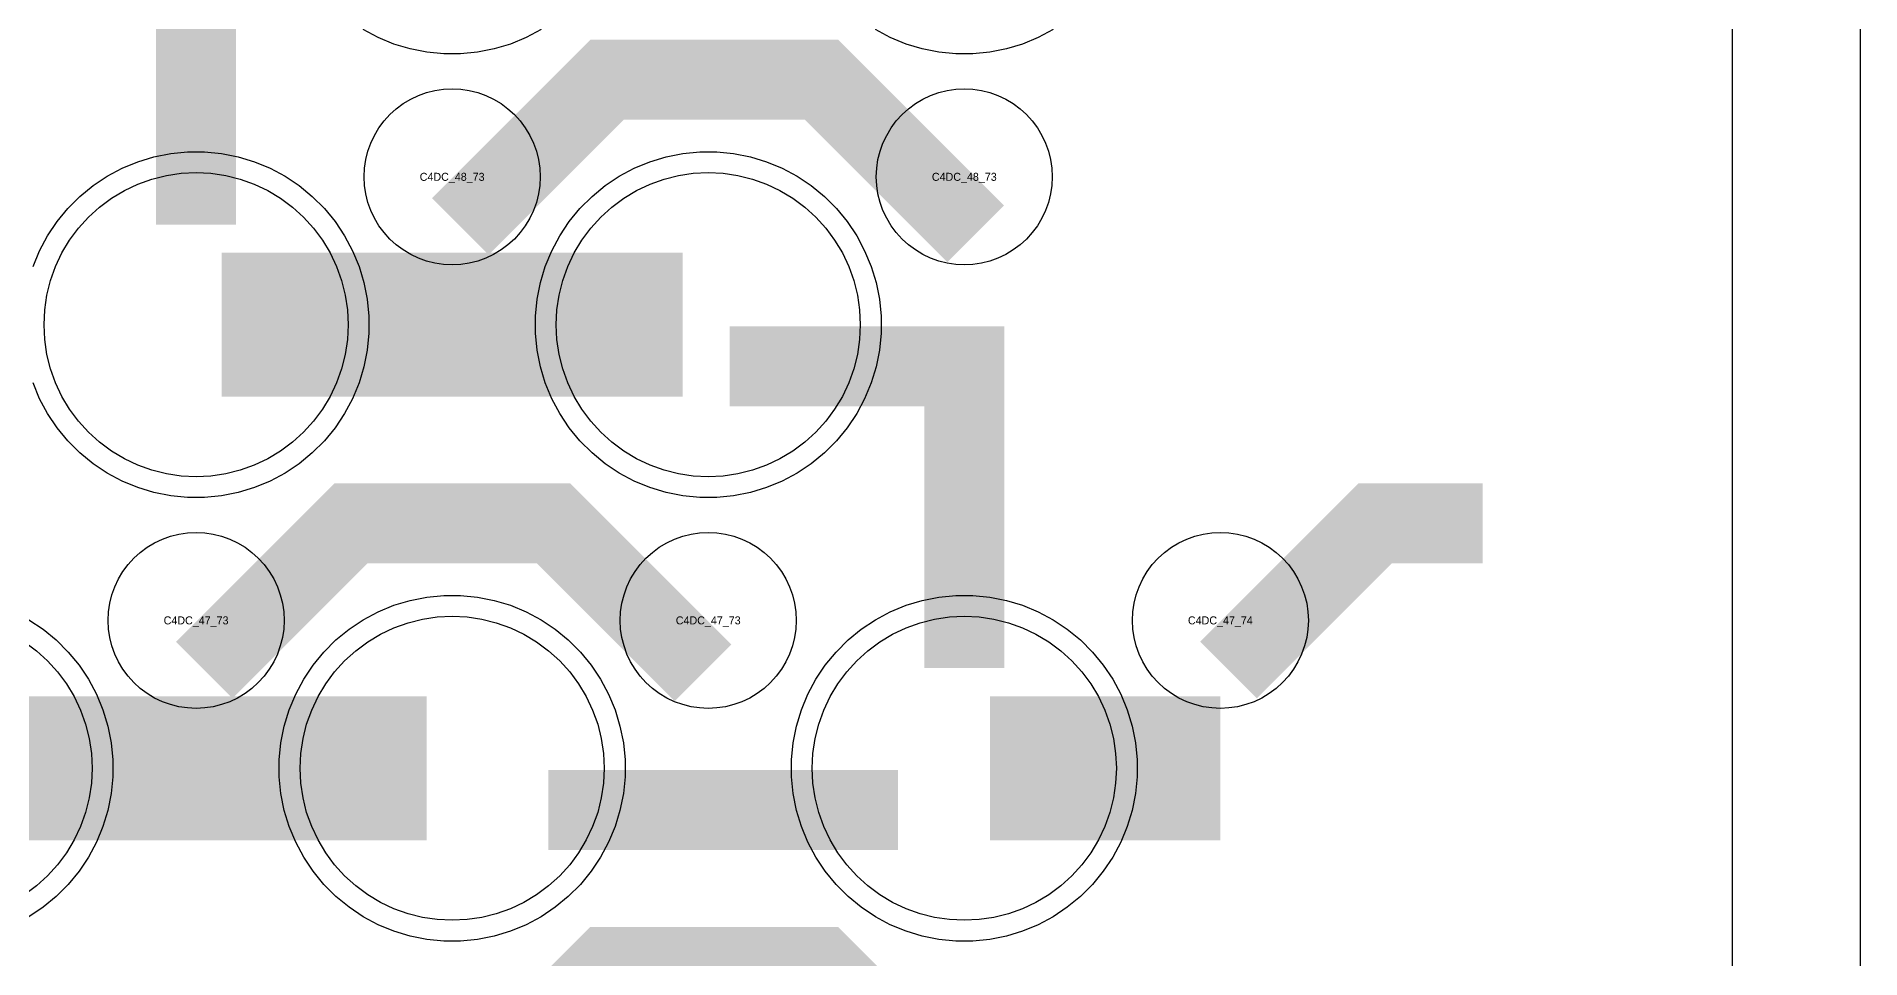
# Model space of a CAD drawing. Extents: x -11880 to 11880, y -14992 to 14992.
# Drawn here: x 11310 to 11880, y -8386 to -8098 of the extents above; entities that cross this region are included whole.
import ezdxf
from ezdxf.enums import TextEntityAlignment as Align

# ---------------------------------------------------------------- set-up
doc = ezdxf.new("R2010")
doc.units = 0
doc.header["$MEASUREMENT"] = 0
for name, color, linetype in [('GDS_775_DT_237', 138, 'CONTINUOUS'), ('OUTLINE', 30, 'CONTINUOUS'), ('RDL1_FS', 34, 'CONTINUOUS'), ('RDL_BS', 160, 'CONTINUOUS')]:
    doc.layers.add(name, color=color, linetype=linetype)

msp = doc.modelspace()

# ---------------------------------------------------------------- linework, layer by layer
at = {"layer": 'OUTLINE'}
for points in [[(-11880, -14992.5), (11880, -14992.5), (11880, 14992.5), (-11880, 14992.5)], [(-11840, -14952.5), (11840, -14952.5), (11840, 14952.5), (-11840, 14952.5)]]:
    msp.add_lwpolyline(points, close=True, dxfattribs=at)
at = {"layer": 'RDL1_FS', "color": 241, "true_color": 0xf7abae}
for points in [[(11360, -8235.999), (11355.343, -8235.77), (11350.732, -8235.086), (11346.209, -8233.954), (11341.819, -8232.382), (11337.605, -8230.39), (11333.605, -8227.992), (11329.86, -8225.214), (11326.406, -8222.084), (11323.276, -8218.63), (11320.498, -8214.885), (11318.1, -8210.885), (11316.108, -8206.671), (11314.536, -8202.281), (11313.404, -8197.758), (11312.72, -8193.147), (11312.491, -8188.49), (11312.72, -8183.833), (11313.404, -8179.222), (11314.536, -8174.699), (11316.108, -8170.309), (11318.1, -8166.095), (11320.498, -8162.095), (11323.276, -8158.35), (11326.406, -8154.896), (11329.86, -8151.766), (11333.605, -8148.988), (11337.605, -8146.59), (11341.819, -8144.598), (11346.209, -8143.026), (11350.732, -8141.894), (11355.343, -8141.21), (11360, -8140.981), (11364.657, -8141.21), (11369.268, -8141.894), (11373.791, -8143.026), (11378.181, -8144.598), (11382.395, -8146.59), (11386.395, -8148.988), (11390.14, -8151.766), (11393.594, -8154.896), (11396.724, -8158.35), (11399.502, -8162.095), (11401.9, -8166.095), (11403.892, -8170.309), (11405.464, -8174.699), (11406.596, -8179.222), (11407.28, -8183.833), (11407.509, -8188.49), (11407.28, -8193.147), (11406.596, -8197.758), (11405.464, -8202.281), (11403.892, -8206.671), (11401.9, -8210.885), (11399.502, -8214.885), (11396.724, -8218.63), (11393.594, -8222.084), (11390.14, -8225.214), (11386.395, -8227.992), (11382.395, -8230.39), (11378.181, -8232.382), (11373.791, -8233.954), (11369.268, -8235.086), (11364.657, -8235.77)], [(11520, -8235.999), (11515.343, -8235.77), (11510.732, -8235.086), (11506.209, -8233.954), (11501.819, -8232.382), (11497.605, -8230.39), (11493.605, -8227.992), (11489.86, -8225.214), (11486.406, -8222.084), (11483.276, -8218.63), (11480.498, -8214.885), (11478.1, -8210.885), (11476.108, -8206.671), (11474.536, -8202.281), (11473.404, -8197.758), (11472.72, -8193.147), (11472.491, -8188.49), (11472.72, -8183.833), (11473.404, -8179.222), (11474.536, -8174.699), (11476.108, -8170.309), (11478.1, -8166.095), (11480.498, -8162.095), (11483.276, -8158.35), (11486.406, -8154.896), (11489.86, -8151.766), (11493.605, -8148.988), (11497.605, -8146.59), (11501.819, -8144.598), (11506.209, -8143.026), (11510.732, -8141.894), (11515.343, -8141.21), (11520, -8140.981), (11524.657, -8141.21), (11529.268, -8141.894), (11533.791, -8143.026), (11538.181, -8144.598), (11542.395, -8146.59), (11546.395, -8148.988), (11550.14, -8151.766), (11553.594, -8154.896), (11556.724, -8158.35), (11559.502, -8162.095), (11561.9, -8166.095), (11563.892, -8170.309), (11565.464, -8174.699), (11566.596, -8179.222), (11567.28, -8183.833), (11567.509, -8188.49), (11567.28, -8193.147), (11566.596, -8197.758), (11565.464, -8202.281), (11563.892, -8206.671), (11561.9, -8210.885), (11559.502, -8214.885), (11556.724, -8218.63), (11553.594, -8222.084), (11550.14, -8225.214), (11546.395, -8227.992), (11542.395, -8230.39), (11538.181, -8232.382), (11533.791, -8233.954), (11529.268, -8235.086), (11524.657, -8235.77)], [(11440, -8374.564), (11435.343, -8374.335), (11430.732, -8373.651), (11426.209, -8372.519), (11421.819, -8370.947), (11417.605, -8368.955), (11413.605, -8366.557), (11409.86, -8363.779), (11406.406, -8360.649), (11403.276, -8357.195), (11400.498, -8353.45), (11398.1, -8349.45), (11396.108, -8345.236), (11394.536, -8340.846), (11393.404, -8336.323), (11392.72, -8331.712), (11392.491, -8327.055), (11392.72, -8322.398), (11393.404, -8317.787), (11394.536, -8313.264), (11396.108, -8308.874), (11398.1, -8304.66), (11400.498, -8300.66), (11403.276, -8296.915), (11406.406, -8293.461), (11409.86, -8290.331), (11413.605, -8287.553), (11417.605, -8285.155), (11421.819, -8283.163), (11426.209, -8281.591), (11430.732, -8280.459), (11435.343, -8279.775), (11440, -8279.546), (11444.657, -8279.775), (11449.268, -8280.459), (11453.791, -8281.591), (11458.181, -8283.163), (11462.395, -8285.155), (11466.395, -8287.553), (11470.14, -8290.331), (11473.594, -8293.461), (11476.724, -8296.915), (11479.502, -8300.66), (11481.9, -8304.66), (11483.892, -8308.874), (11485.464, -8313.264), (11486.596, -8317.787), (11487.28, -8322.398), (11487.509, -8327.055), (11487.28, -8331.712), (11486.596, -8336.323), (11485.464, -8340.846), (11483.892, -8345.236), (11481.9, -8349.45), (11479.502, -8353.45), (11476.724, -8357.195), (11473.594, -8360.649), (11470.14, -8363.779), (11466.395, -8366.557), (11462.395, -8368.955), (11458.181, -8370.947), (11453.791, -8372.519), (11449.268, -8373.651), (11444.657, -8374.335)], [(11600, -8374.564), (11595.343, -8374.335), (11590.732, -8373.651), (11586.209, -8372.519), (11581.819, -8370.947), (11577.605, -8368.955), (11573.605, -8366.557), (11569.86, -8363.779), (11566.406, -8360.649), (11563.276, -8357.195), (11560.498, -8353.45), (11558.1, -8349.45), (11556.108, -8345.236), (11554.536, -8340.846), (11553.404, -8336.323), (11552.72, -8331.712), (11552.491, -8327.055), (11552.72, -8322.398), (11553.404, -8317.787), (11554.536, -8313.264), (11556.108, -8308.874), (11558.1, -8304.66), (11560.498, -8300.66), (11563.276, -8296.915), (11566.406, -8293.461), (11569.86, -8290.331), (11573.605, -8287.553), (11577.605, -8285.155), (11581.819, -8283.163), (11586.209, -8281.591), (11590.732, -8280.459), (11595.343, -8279.775), (11600, -8279.546), (11604.657, -8279.775), (11609.268, -8280.459), (11613.791, -8281.591), (11618.181, -8283.163), (11622.395, -8285.155), (11626.395, -8287.553), (11630.14, -8290.331), (11633.594, -8293.461), (11636.724, -8296.915), (11639.502, -8300.66), (11641.9, -8304.66), (11643.892, -8308.874), (11645.464, -8313.264), (11646.596, -8317.787), (11647.28, -8322.398), (11647.509, -8327.055), (11647.28, -8331.712), (11646.596, -8336.323), (11645.464, -8340.846), (11643.892, -8345.236), (11641.9, -8349.45), (11639.502, -8353.45), (11636.724, -8357.195), (11633.594, -8360.649), (11630.14, -8363.779), (11626.395, -8366.557), (11622.395, -8368.955), (11618.181, -8370.947), (11613.791, -8372.519), (11609.268, -8373.651), (11604.657, -8374.335)]]:
    msp.add_lwpolyline(points, close=True, dxfattribs=at)
for points in [[(11368.002, -8188.49, 45, 45, 0), (11440.002, -8188.49, 45, 45, 0)], [(11440.002, -8188.49, 45, 45, 0), (11512.002, -8188.49, 45, 45, 0)], [(11288.002, -8327.055, 45, 45, 0), (11360.002, -8327.055, 45, 45, 0)], [(11360.002, -8327.055, 45, 45, 0), (11432.002, -8327.055, 45, 45, 0)], [(11608.002, -8327.055, 45, 45, 0), (11680.002, -8327.055, 45, 45, 0)]]:
    msp.add_lwpolyline(points, format="xyseb", dxfattribs=at)
msp.add_lwpolyline([(11306.395, -8287.553), (11310.14, -8290.331), (11313.594, -8293.461), (11316.724, -8296.915), (11319.502, -8300.66), (11321.9, -8304.66), (11323.892, -8308.874), (11325.464, -8313.264), (11326.596, -8317.787), (11327.28, -8322.398), (11327.509, -8327.055), (11327.28, -8331.712), (11326.596, -8336.323), (11325.464, -8340.846), (11323.892, -8345.236), (11321.9, -8349.45), (11319.502, -8353.45), (11316.724, -8357.195), (11313.594, -8360.649), (11310.14, -8363.779), (11306.395, -8366.557)], dxfattribs=at)
at = {"layer": 'RDL_BS', "color": 241, "true_color": 0xf7abae}
for points in [[(11360, -8157.225, 25, 25, 0), (11360, -8050.448, 25, 25, 0)], [(11360, -8157.225, 25, 25, 0), (11360, -8050.448, 25, 25, 0)], [(11600, -8295.79, 25, 25, 0), (11600, -8189.013, 25, 25, 0)], [(11600, -8295.79, 25, 25, 0), (11600, -8189.013, 25, 25, 0)], [(11612.5, -8201.513, 25, 25, 0), (11526.667, -8201.513, 25, 25, 0)], [(11612.5, -8201.513, 25, 25, 0), (11547.833, -8201.513, 25, 25, 0)], [(11470.016, -8340.068, 25, 25, 0), (11579.281, -8340.068, 25, 25, 0)]]:
    msp.add_lwpolyline(points, format="xyseb", dxfattribs=at)
for points in [[(11467.777, -8096.308), (11463.115, -8098.8), (11458.205, -8100.831), (11453.165, -8102.362), (11447.938, -8103.408), (11442.644, -8103.925), (11437.356, -8103.925), (11432.062, -8103.408), (11426.835, -8102.362), (11421.795, -8100.831), (11416.885, -8098.8), (11412.223, -8096.308)], [(11627.777, -8096.308), (11623.115, -8098.8), (11618.205, -8100.831), (11613.165, -8102.362), (11607.938, -8103.408), (11602.644, -8103.925), (11597.356, -8103.925), (11592.062, -8103.408), (11586.835, -8102.362), (11581.795, -8100.831), (11576.885, -8098.8), (11572.223, -8096.308)], [(11309.094, -8170.285), (11311.125, -8165.375), (11313.617, -8160.713), (11316.564, -8156.299), (11319.926, -8152.198), (11323.708, -8148.416), (11327.809, -8145.054), (11332.223, -8142.107), (11336.885, -8139.615), (11341.795, -8137.584), (11346.835, -8136.053), (11352.062, -8135.007), (11357.356, -8134.49), (11362.644, -8134.49), (11367.938, -8135.007), (11373.165, -8136.053), (11378.205, -8137.584), (11383.115, -8139.615), (11387.777, -8142.107), (11392.191, -8145.054), (11396.292, -8148.416), (11400.074, -8152.198), (11403.436, -8156.299), (11406.383, -8160.713), (11408.875, -8165.375), (11410.906, -8170.285), (11412.437, -8175.325), (11413.483, -8180.552), (11414, -8185.846), (11414, -8191.134), (11413.483, -8196.428), (11412.437, -8201.655), (11410.906, -8206.695), (11408.875, -8211.605), (11406.383, -8216.267), (11403.436, -8220.681), (11400.074, -8224.782), (11396.292, -8228.564), (11392.191, -8231.926), (11387.777, -8234.873), (11383.115, -8237.365), (11378.205, -8239.396), (11373.165, -8240.927), (11367.938, -8241.973), (11362.644, -8242.49), (11357.356, -8242.49), (11352.062, -8241.973), (11346.835, -8240.927), (11341.795, -8239.396), (11336.885, -8237.365), (11332.223, -8234.873), (11327.809, -8231.926), (11323.708, -8228.564), (11319.926, -8224.782), (11316.564, -8220.681), (11313.617, -8216.267), (11311.125, -8211.605), (11309.094, -8206.695)], [(11307.777, -8280.672), (11312.191, -8283.619), (11316.292, -8286.981), (11320.074, -8290.763), (11323.436, -8294.864), (11326.383, -8299.278), (11328.875, -8303.94), (11330.906, -8308.85), (11332.437, -8313.89), (11333.483, -8319.117), (11334, -8324.411), (11334, -8329.699), (11333.483, -8334.993), (11332.437, -8340.22), (11330.906, -8345.26), (11328.875, -8350.17), (11326.383, -8354.832), (11323.436, -8359.246), (11320.074, -8363.347), (11316.292, -8367.129), (11312.191, -8370.491), (11307.777, -8373.438)]]:
    msp.add_lwpolyline(points, dxfattribs=at)
at = {"layer": 'RDL_BS'}
for points in [[(11442.562, -8157.804, 25, 25, 0), (11488.377, -8111.989, 25, 25, 0), (11521.93, -8111.989, 25, 25, 0)], [(11603.555, -8160.109, 25, 25, 0), (11555.435, -8111.989, 25, 25, 0), (11521.838, -8111.989, 25, 25, 0)], [(11362.562, -8296.369, 25, 25, 0), (11408.377, -8250.554, 25, 25, 0), (11441.93, -8250.554, 25, 25, 0)], [(11518.401, -8297.268, 25, 25, 0), (11471.687, -8250.554, 25, 25, 0), (11441.929, -8250.554, 25, 25, 0)], [(11682.562, -8296.369, 25, 25, 0), (11728.377, -8250.554, 25, 25, 0), (11761.93, -8250.554, 25, 25, 0)], [(11442.562, -8434.929, 25, 25, 0), (11488.377, -8389.114, 25, 25, 0), (11521.93, -8389.114, 25, 25, 0)], [(11603.555, -8437.234, 25, 25, 0), (11555.435, -8389.114, 25, 25, 0), (11521.838, -8389.114, 25, 25, 0)]]:
    msp.add_lwpolyline(points, format="xyseb", dxfattribs=at)
for points in [[(11440, -8169.796), (11437.307, -8169.664), (11434.635, -8169.268), (11432.016, -8168.611), (11429.481, -8167.704), (11427.044, -8166.552), (11424.72, -8165.159), (11422.557, -8163.556), (11420.558, -8161.744), (11418.746, -8159.745), (11417.143, -8157.582), (11415.75, -8155.258), (11414.598, -8152.821), (11413.691, -8150.286), (11413.034, -8147.667), (11412.638, -8144.995), (11412.506, -8142.302), (11412.638, -8139.609), (11413.034, -8136.937), (11413.691, -8134.318), (11414.598, -8131.783), (11415.75, -8129.346), (11417.143, -8127.022), (11418.746, -8124.859), (11420.558, -8122.86), (11422.557, -8121.048), (11424.72, -8119.445), (11427.044, -8118.052), (11429.481, -8116.9), (11432.016, -8115.993), (11434.635, -8115.336), (11437.307, -8114.94), (11440, -8114.808), (11442.693, -8114.94), (11445.365, -8115.336), (11447.984, -8115.993), (11450.519, -8116.9), (11452.956, -8118.052), (11455.28, -8119.445), (11457.443, -8121.048), (11459.442, -8122.86), (11461.254, -8124.859), (11462.857, -8127.022), (11464.25, -8129.346), (11465.402, -8131.783), (11466.309, -8134.318), (11466.966, -8136.937), (11467.362, -8139.609), (11467.494, -8142.302), (11467.362, -8144.995), (11466.966, -8147.667), (11466.309, -8150.286), (11465.402, -8152.821), (11464.25, -8155.258), (11462.857, -8157.582), (11461.254, -8159.745), (11459.442, -8161.744), (11457.443, -8163.556), (11455.28, -8165.159), (11452.956, -8166.552), (11450.519, -8167.704), (11447.984, -8168.611), (11445.365, -8169.268), (11442.693, -8169.664)], [(11600, -8169.796), (11597.307, -8169.664), (11594.635, -8169.268), (11592.016, -8168.611), (11589.481, -8167.704), (11587.044, -8166.552), (11584.72, -8165.159), (11582.557, -8163.556), (11580.558, -8161.744), (11578.746, -8159.745), (11577.143, -8157.582), (11575.75, -8155.258), (11574.598, -8152.821), (11573.691, -8150.286), (11573.034, -8147.667), (11572.638, -8144.995), (11572.506, -8142.302), (11572.638, -8139.609), (11573.034, -8136.937), (11573.691, -8134.318), (11574.598, -8131.783), (11575.75, -8129.346), (11577.143, -8127.022), (11578.746, -8124.859), (11580.558, -8122.86), (11582.557, -8121.048), (11584.72, -8119.445), (11587.044, -8118.052), (11589.481, -8116.9), (11592.016, -8115.993), (11594.635, -8115.336), (11597.307, -8114.94), (11600, -8114.808), (11602.693, -8114.94), (11605.365, -8115.336), (11607.984, -8115.993), (11610.519, -8116.9), (11612.956, -8118.052), (11615.28, -8119.445), (11617.443, -8121.048), (11619.442, -8122.86), (11621.254, -8124.859), (11622.857, -8127.022), (11624.25, -8129.346), (11625.402, -8131.783), (11626.309, -8134.318), (11626.966, -8136.937), (11627.362, -8139.609), (11627.494, -8142.302), (11627.362, -8144.995), (11626.966, -8147.667), (11626.309, -8150.286), (11625.402, -8152.821), (11624.25, -8155.258), (11622.857, -8157.582), (11621.254, -8159.745), (11619.442, -8161.744), (11617.443, -8163.556), (11615.28, -8165.159), (11612.956, -8166.552), (11610.519, -8167.704), (11607.984, -8168.611), (11605.365, -8169.268), (11602.693, -8169.664)], [(11360, -8308.361), (11357.307, -8308.229), (11354.635, -8307.833), (11352.016, -8307.176), (11349.481, -8306.269), (11347.044, -8305.117), (11344.72, -8303.724), (11342.557, -8302.121), (11340.558, -8300.309), (11338.746, -8298.31), (11337.143, -8296.147), (11335.75, -8293.823), (11334.598, -8291.386), (11333.691, -8288.851), (11333.034, -8286.232), (11332.638, -8283.56), (11332.506, -8280.867), (11332.638, -8278.174), (11333.034, -8275.502), (11333.691, -8272.883), (11334.598, -8270.348), (11335.75, -8267.911), (11337.143, -8265.587), (11338.746, -8263.424), (11340.558, -8261.425), (11342.557, -8259.613), (11344.72, -8258.01), (11347.044, -8256.617), (11349.481, -8255.465), (11352.016, -8254.558), (11354.635, -8253.901), (11357.307, -8253.505), (11360, -8253.373), (11362.693, -8253.505), (11365.365, -8253.901), (11367.984, -8254.558), (11370.519, -8255.465), (11372.956, -8256.617), (11375.28, -8258.01), (11377.443, -8259.613), (11379.442, -8261.425), (11381.254, -8263.424), (11382.857, -8265.587), (11384.25, -8267.911), (11385.402, -8270.348), (11386.309, -8272.883), (11386.966, -8275.502), (11387.362, -8278.174), (11387.494, -8280.867), (11387.362, -8283.56), (11386.966, -8286.232), (11386.309, -8288.851), (11385.402, -8291.386), (11384.25, -8293.823), (11382.857, -8296.147), (11381.254, -8298.31), (11379.442, -8300.309), (11377.443, -8302.121), (11375.28, -8303.724), (11372.956, -8305.117), (11370.519, -8306.269), (11367.984, -8307.176), (11365.365, -8307.833), (11362.693, -8308.229)], [(11520, -8308.361), (11517.307, -8308.229), (11514.635, -8307.833), (11512.016, -8307.176), (11509.481, -8306.269), (11507.044, -8305.117), (11504.72, -8303.724), (11502.557, -8302.121), (11500.558, -8300.309), (11498.746, -8298.31), (11497.143, -8296.147), (11495.75, -8293.823), (11494.598, -8291.386), (11493.691, -8288.851), (11493.034, -8286.232), (11492.638, -8283.56), (11492.506, -8280.867), (11492.638, -8278.174), (11493.034, -8275.502), (11493.691, -8272.883), (11494.598, -8270.348), (11495.75, -8267.911), (11497.143, -8265.587), (11498.746, -8263.424), (11500.558, -8261.425), (11502.557, -8259.613), (11504.72, -8258.01), (11507.044, -8256.617), (11509.481, -8255.465), (11512.016, -8254.558), (11514.635, -8253.901), (11517.307, -8253.505), (11520, -8253.373), (11522.693, -8253.505), (11525.365, -8253.901), (11527.984, -8254.558), (11530.519, -8255.465), (11532.956, -8256.617), (11535.28, -8258.01), (11537.443, -8259.613), (11539.442, -8261.425), (11541.254, -8263.424), (11542.857, -8265.587), (11544.25, -8267.911), (11545.402, -8270.348), (11546.309, -8272.883), (11546.966, -8275.502), (11547.362, -8278.174), (11547.494, -8280.867), (11547.362, -8283.56), (11546.966, -8286.232), (11546.309, -8288.851), (11545.402, -8291.386), (11544.25, -8293.823), (11542.857, -8296.147), (11541.254, -8298.31), (11539.442, -8300.309), (11537.443, -8302.121), (11535.28, -8303.724), (11532.956, -8305.117), (11530.519, -8306.269), (11527.984, -8307.176), (11525.365, -8307.833), (11522.693, -8308.229)], [(11680, -8308.361), (11677.307, -8308.229), (11674.635, -8307.833), (11672.016, -8307.176), (11669.481, -8306.269), (11667.044, -8305.117), (11664.72, -8303.724), (11662.557, -8302.121), (11660.558, -8300.309), (11658.746, -8298.31), (11657.143, -8296.147), (11655.75, -8293.823), (11654.598, -8291.386), (11653.691, -8288.851), (11653.034, -8286.232), (11652.638, -8283.56), (11652.506, -8280.867), (11652.638, -8278.174), (11653.034, -8275.502), (11653.691, -8272.883), (11654.598, -8270.348), (11655.75, -8267.911), (11657.143, -8265.587), (11658.746, -8263.424), (11660.558, -8261.425), (11662.557, -8259.613), (11664.72, -8258.01), (11667.044, -8256.617), (11669.481, -8255.465), (11672.016, -8254.558), (11674.635, -8253.901), (11677.307, -8253.505), (11680, -8253.373), (11682.693, -8253.505), (11685.365, -8253.901), (11687.984, -8254.558), (11690.519, -8255.465), (11692.956, -8256.617), (11695.28, -8258.01), (11697.443, -8259.613), (11699.442, -8261.425), (11701.254, -8263.424), (11702.857, -8265.587), (11704.25, -8267.911), (11705.402, -8270.348), (11706.309, -8272.883), (11706.966, -8275.502), (11707.362, -8278.174), (11707.494, -8280.867), (11707.362, -8283.56), (11706.966, -8286.232), (11706.309, -8288.851), (11705.402, -8291.386), (11704.25, -8293.823), (11702.857, -8296.147), (11701.254, -8298.31), (11699.442, -8300.309), (11697.443, -8302.121), (11695.28, -8303.724), (11692.956, -8305.117), (11690.519, -8306.269), (11687.984, -8307.176), (11685.365, -8307.833), (11682.693, -8308.229)]]:
    msp.add_lwpolyline(points, close=True, dxfattribs=at)
at = {"layer": 'RDL_BS', "color": 241, "true_color": 0xf7abae}
for points in [[(11517.356, -8242.49), (11512.062, -8241.973), (11506.835, -8240.927), (11501.795, -8239.396), (11496.885, -8237.365), (11492.223, -8234.873), (11487.809, -8231.926), (11483.708, -8228.564), (11479.926, -8224.782), (11476.564, -8220.681), (11473.617, -8216.267), (11471.125, -8211.605), (11469.094, -8206.695), (11467.563, -8201.655), (11466.517, -8196.428), (11466, -8191.134), (11466, -8185.846), (11466.517, -8180.552), (11467.563, -8175.325), (11469.094, -8170.285), (11471.125, -8165.375), (11473.617, -8160.713), (11476.564, -8156.299), (11479.926, -8152.198), (11483.708, -8148.416), (11487.809, -8145.054), (11492.223, -8142.107), (11496.885, -8139.615), (11501.795, -8137.584), (11506.835, -8136.053), (11512.062, -8135.007), (11517.356, -8134.49), (11522.644, -8134.49), (11527.938, -8135.007), (11533.165, -8136.053), (11538.205, -8137.584), (11543.115, -8139.615), (11547.777, -8142.107), (11552.191, -8145.054), (11556.292, -8148.416), (11560.074, -8152.198), (11563.436, -8156.299), (11566.383, -8160.713), (11568.875, -8165.375), (11570.906, -8170.285), (11572.437, -8175.325), (11573.483, -8180.552), (11574, -8185.846), (11574, -8191.134), (11573.483, -8196.428), (11572.437, -8201.655), (11570.906, -8206.695), (11568.875, -8211.605), (11566.383, -8216.267), (11563.436, -8220.681), (11560.074, -8224.782), (11556.292, -8228.564), (11552.191, -8231.926), (11547.777, -8234.873), (11543.115, -8237.365), (11538.205, -8239.396), (11533.165, -8240.927), (11527.938, -8241.973), (11522.644, -8242.49)], [(11437.356, -8381.055), (11432.062, -8380.538), (11426.835, -8379.492), (11421.795, -8377.961), (11416.885, -8375.93), (11412.223, -8373.438), (11407.809, -8370.491), (11403.708, -8367.129), (11399.926, -8363.347), (11396.564, -8359.246), (11393.617, -8354.832), (11391.125, -8350.17), (11389.094, -8345.26), (11387.563, -8340.22), (11386.517, -8334.993), (11386, -8329.699), (11386, -8324.411), (11386.517, -8319.117), (11387.563, -8313.89), (11389.094, -8308.85), (11391.125, -8303.94), (11393.617, -8299.278), (11396.564, -8294.864), (11399.926, -8290.763), (11403.708, -8286.981), (11407.809, -8283.619), (11412.223, -8280.672), (11416.885, -8278.18), (11421.795, -8276.149), (11426.835, -8274.618), (11432.062, -8273.572), (11437.356, -8273.055), (11442.644, -8273.055), (11447.938, -8273.572), (11453.165, -8274.618), (11458.205, -8276.149), (11463.115, -8278.18), (11467.777, -8280.672), (11472.191, -8283.619), (11476.292, -8286.981), (11480.074, -8290.763), (11483.436, -8294.864), (11486.383, -8299.278), (11488.875, -8303.94), (11490.906, -8308.85), (11492.437, -8313.89), (11493.483, -8319.117), (11494, -8324.411), (11494, -8329.699), (11493.483, -8334.993), (11492.437, -8340.22), (11490.906, -8345.26), (11488.875, -8350.17), (11486.383, -8354.832), (11483.436, -8359.246), (11480.074, -8363.347), (11476.292, -8367.129), (11472.191, -8370.491), (11467.777, -8373.438), (11463.115, -8375.93), (11458.205, -8377.961), (11453.165, -8379.492), (11447.938, -8380.538), (11442.644, -8381.055)], [(11597.356, -8381.055), (11592.062, -8380.538), (11586.835, -8379.492), (11581.795, -8377.961), (11576.885, -8375.93), (11572.223, -8373.438), (11567.809, -8370.491), (11563.708, -8367.129), (11559.926, -8363.347), (11556.564, -8359.246), (11553.617, -8354.832), (11551.125, -8350.17), (11549.094, -8345.26), (11547.563, -8340.22), (11546.517, -8334.993), (11546, -8329.699), (11546, -8324.411), (11546.517, -8319.117), (11547.563, -8313.89), (11549.094, -8308.85), (11551.125, -8303.94), (11553.617, -8299.278), (11556.564, -8294.864), (11559.926, -8290.763), (11563.708, -8286.981), (11567.809, -8283.619), (11572.223, -8280.672), (11576.885, -8278.18), (11581.795, -8276.149), (11586.835, -8274.618), (11592.062, -8273.572), (11597.356, -8273.055), (11602.644, -8273.055), (11607.938, -8273.572), (11613.165, -8274.618), (11618.205, -8276.149), (11623.115, -8278.18), (11627.777, -8280.672), (11632.191, -8283.619), (11636.292, -8286.981), (11640.074, -8290.763), (11643.436, -8294.864), (11646.383, -8299.278), (11648.875, -8303.94), (11650.906, -8308.85), (11652.437, -8313.89), (11653.483, -8319.117), (11654, -8324.411), (11654, -8329.699), (11653.483, -8334.993), (11652.437, -8340.22), (11650.906, -8345.26), (11648.875, -8350.17), (11646.383, -8354.832), (11643.436, -8359.246), (11640.074, -8363.347), (11636.292, -8367.129), (11632.191, -8370.491), (11627.777, -8373.438), (11623.115, -8375.93), (11618.205, -8377.961), (11613.165, -8379.492), (11607.938, -8380.538), (11602.644, -8381.055)]]:
    msp.add_lwpolyline(points, close=True, dxfattribs=at)

# ---------------------------------------------------------------- texts
at = {"layer": 'GDS_775_DT_237'}
for s, p in [('C4DC_48_73', (11440, -8142.302)), ('C4DC_48_73', (11440, -8142.302)), ('C4DC_48_73', (11600, -8142.302)), ('C4DC_48_73', (11600, -8142.302)), ('C4DC_47_73', (11360, -8280.867)), ('C4DC_47_73', (11360, -8280.867)), ('C4DC_47_73', (11520, -8280.867)), ('C4DC_47_73', (11520, -8280.867)), ('C4DC_47_74', (11680, -8280.867)), ('C4DC_47_74', (11680, -8280.867))]:
    msp.add_text(s, height=2.5, dxfattribs=at).set_placement(p, align=Align.MIDDLE_CENTER)

doc.saveas('drawing.dxf')
